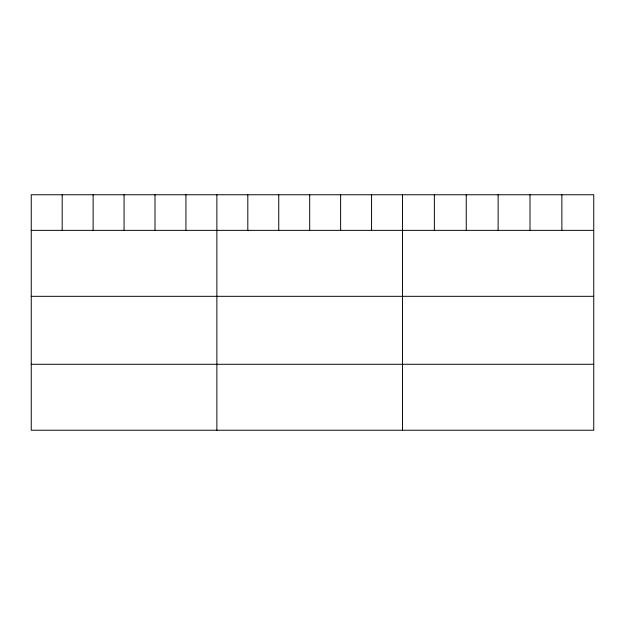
<?xml version="1.0" encoding="UTF-8"?>
<svg xmlns="http://www.w3.org/2000/svg" width="625" height="625" viewBox="0 0 625 625"><rect width="100%" height="100%" fill="white"/><g stroke="black" fill="none" stroke-linecap="round" stroke-linejoin="round"><path stroke-width="0.94" d="M593.75 230.359L593.75 430.234L31.25 430.234L31.25 194.766L593.75 194.766L593.75 230.359L31.25 230.359M31.25 296.32L593.75 296.32M31.25 364.273L593.75 364.273M561.875 194.766L561.875 230.359M530 194.766L530 230.359M498.125 194.766L498.125 230.359M466.25 194.766L466.25 230.359M434.375 194.766L434.375 230.359M402.5 194.766L402.5 430.234M371.562 194.766L371.562 230.359M340.625 194.766L340.625 230.359M309.688 194.766L309.688 230.359M278.75 194.766L278.75 230.359M247.812 194.766L247.812 230.359M216.875 194.766L216.875 430.234M185.938 194.766L185.938 230.359M155 194.766L155 230.359M124.063 194.766L124.063 230.359M93.125 194.766L93.125 230.359M62.187 194.766L62.187 230.359"/></g></svg>
